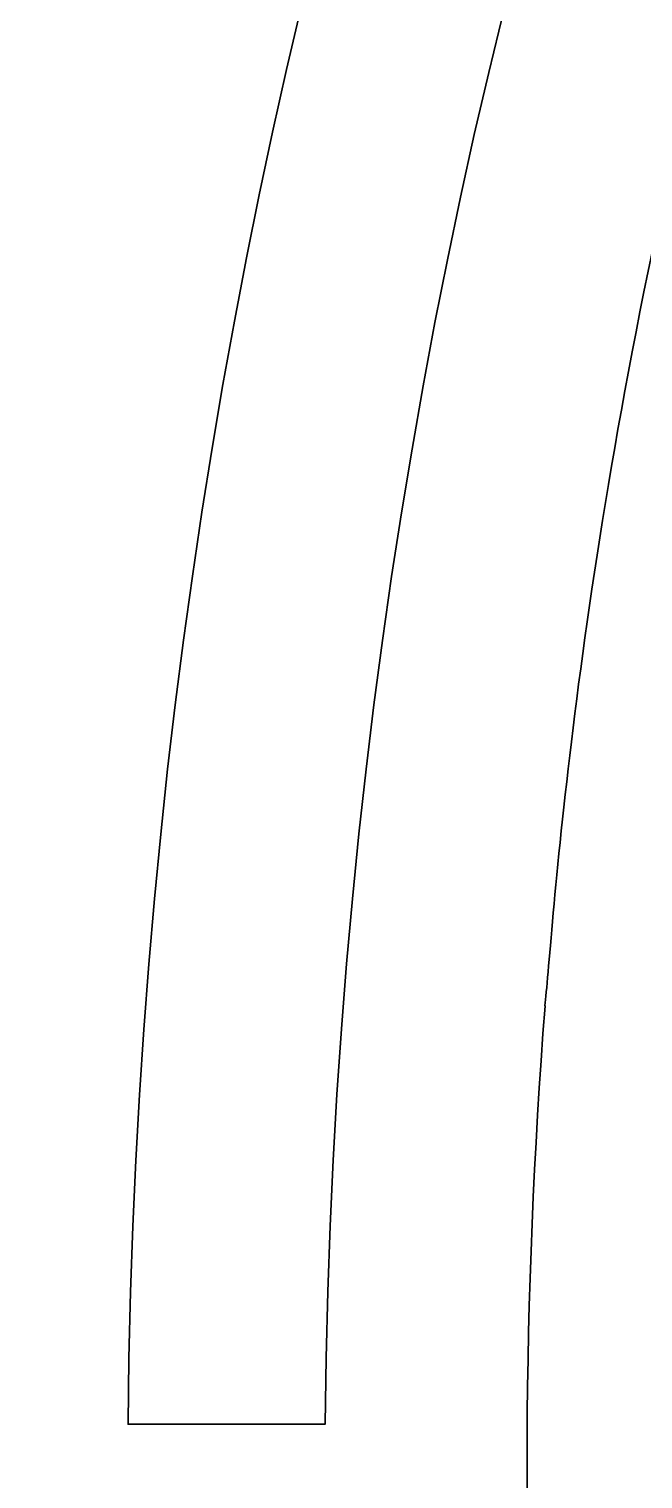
# Model space of a CAD drawing. Header units: inches. Extents: x 22.83 to 27.83, y -13.42 to -8.14.
# Drawn here: x 23.7128 to 23.8686, y -10.9972 to -10.6291 of the extents above; entities that cross this region are included whole.
import ezdxf

# ---------------------------------------------------------------- set-up
doc = ezdxf.new("R2010")
doc.units = ezdxf.units.IN
doc.header["$MEASUREMENT"] = 0
doc.layers.add('_U+0421_U+043B_U+043E_U+0439 1', color=7, linetype='Continuous')

# ---------------------------------------------------------------- blocks, each defined once
blk = doc.blocks.new('block 8')
at = {"layer": '_U+0421_U+043B_U+043E_U+0439 1', "color": 7, "lineweight": 35, "true_color": 0xffffff}
blk.add_open_spline([(23.93075, -10.88084), (23.90008, -10.86136), (23.88297, -10.82658), (23.88797, -10.79059), (23.89381, -10.74855), (23.90143, -10.70692), (23.91077, -10.66617), (23.9159, -10.64392), (23.88213, -10.63593), (23.87693, -10.6584), (23.85002, -10.7757), (23.84545, -10.86312), (23.84371, -10.87701), (23.84371, -10.87701), (23.84375, -10.87716), (23.84375, -10.87716), (23.83231, -11.02497), (23.84266, -11.17), (23.87234, -11.30845), (23.87433, -11.31777), (23.88368, -11.32381), (23.89294, -11.32177), (23.91753, -11.31655), (23.90233, -11.30021), (23.88791, -11.19668), (23.88292, -11.16087), (23.90013, -11.1262), (23.93067, -11.10683), (24.01023, -11.05634), (24.01028, -10.93137), (23.93075, -10.88084)], degree=3, knots=[0, 0, 0, 0, 1, 1, 1, 2, 2, 2, 3, 3, 3, 4, 4, 4, 5, 5, 5, 6, 6, 6, 7, 7, 7, 8, 8, 8, 9, 9, 9, 10, 10, 10, 10], dxfattribs=at)
blk = doc.blocks.new('block 2')
at = {"layer": '_U+0421_U+043B_U+043E_U+0439 1'}
blk.add_blockref('block 8', (0, 0), dxfattribs=at)

msp = doc.modelspace()

# ---------------------------------------------------------------- linework, layer by layer
at = {"layer": '_U+0421_U+043B_U+043E_U+0439 1', "color": 240, "lineweight": 35, "true_color": 0xed1c24}
for points, knots in [([(27.59061, -8.13874), (27.59061, -8.13874), (23.07606, -8.13874), (23.07606, -8.13874), (22.94201, -8.13874), (22.83333, -8.24487), (22.83333, -8.37579), (22.83333, -8.37579), (22.83333, -13.17977), (22.83333, -13.17977), (22.83333, -13.31069), (22.94201, -13.41682), (23.07606, -13.41682), (23.07606, -13.41682), (27.59061, -13.41682), (27.59061, -13.41682), (27.72466, -13.41682), (27.83333, -13.31069), (27.83333, -13.17977), (27.83333, -13.17977), (27.83333, -8.37579), (27.83333, -8.37579), (27.83333, -8.24487), (27.72466, -8.13874), (27.59061, -8.13874)], [0, 0, 0, 0, 1, 1, 1, 2, 2, 2, 3, 3, 3, 4, 4, 4, 5, 5, 5, 6, 6, 6, 7, 7, 7, 8, 8, 8, 8]), ([(24.91446, -9.45776), (24.93371, -9.24604), (25.10752, -9.07948), (25.3206, -9.07305), (25.3206, -9.07305), (25.3206, -9.12307), (25.3206, -9.12307), (25.1218, -9.12984), (24.96267, -9.29417), (24.96267, -9.49601), (24.96267, -9.49632), (24.9627, -9.49662), (24.9627, -9.49693), (24.29256, -9.66187), (23.79457, -10.26383), (23.78793, -10.98331), (23.78793, -10.98331), (23.73792, -10.98331), (23.73792, -10.98331), (23.74433, -10.26552), (24.22431, -9.64465), (24.91446, -9.45776)], [0, 0, 0, 0, 1, 1, 1, 2, 2, 2, 3, 3, 3, 4, 4, 4, 5, 5, 5, 6, 6, 6, 7, 7, 7, 7])]:
    msp.add_open_spline(points, degree=3, knots=knots, dxfattribs=at)

# ---------------------------------------------------------------- block references
at = {"layer": '_U+0421_U+043B_U+043E_U+0439 1'}
msp.add_blockref('block 2', (0, 0), dxfattribs=at)

doc.saveas('drawing.dxf')
